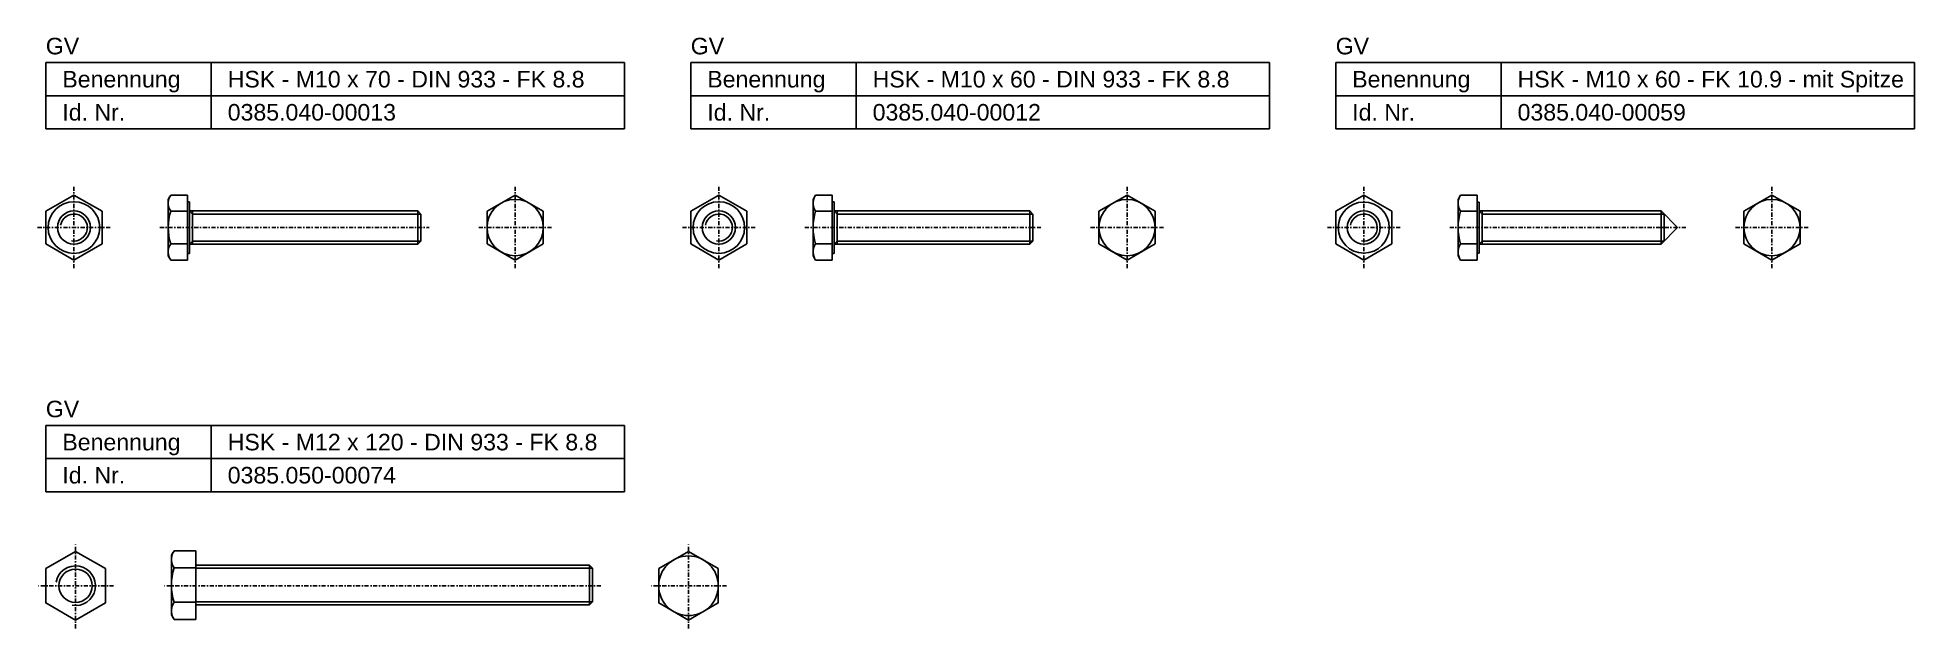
# Model space of a CAD drawing. Header units: millimetres. Extents: x 1 to 568, y 92 to 271.
import ezdxf

# ---------------------------------------------------------------- set-up
doc = ezdxf.new("R2010")
doc.units = ezdxf.units.MM
doc.header["$LTSCALE"] = 5
doc.linetypes.add('STRICHPUNKT2', pattern=[0.5, 0.25, -0.125, 0, -0.125])
doc.layers.add('HALFEN', color=2, linetype='CONTINUOUS')
doc.styles.add('ARIAL50', font='ARIAL.TTF', dxfattribs={"height": 5})

msp = doc.modelspace()

# ---------------------------------------------------------------- linework, layer by layer
at = {"layer": 'HALFEN'}
for p, q in [((3.38, 263.2), (178.38, 263.2)), ((3.38, 243.2), (3.38, 263.2)), ((53.38, 243.2), (53.38, 263.2)), ((178.38, 243.2), (178.38, 263.2)), ((198.38, 263.2), (373.38, 263.2)), ((198.38, 243.2), (198.38, 263.2)), ((248.38, 243.2), (248.38, 263.2)), ((373.38, 243.2), (373.38, 263.2)), ((393.38, 263.2), (568.38, 263.2)), ((393.38, 243.2), (393.38, 263.2)), ((443.38, 243.2), (443.38, 263.2)), ((568.38, 243.2), (568.38, 263.2)), ((3.38, 253.2), (178.38, 253.2)), ((198.38, 253.2), (373.38, 253.2)), ((393.38, 253.2), (568.38, 253.2)), ((3.38, 243.2), (178.38, 243.2)), ((198.38, 243.2), (373.38, 243.2)), ((393.38, 243.2), (568.38, 243.2)), ((41.14, 223.2), (40.38, 221.88)), ((40.38, 204.88), (40.38, 221.88)), ((41.14, 223.2), (46.18, 223.2)), ((46.18, 223.2), (46.18, 221.18)), ((236.14, 223.2), (235.38, 221.88)), ((235.38, 204.88), (235.38, 221.88)), ((236.14, 223.2), (241.18, 223.2)), ((241.18, 223.2), (241.18, 221.18)), ((431.14, 223.2), (430.38, 221.88)), ((430.38, 221.88), (430.38, 204.88)), ((431.14, 223.2), (436.18, 223.2)), ((436.18, 221.08), (436.18, 223.2)), ((41.14, 218.29), (46.18, 218.29)), ((46.18, 221.18), (46.18, 205.58)), ((46.18, 221.18), (46.78, 221.18)), ((46.78, 218.38), (46.78, 221.18)), ((46.78, 218.38), (46.78, 218.38)), ((46.78, 208.38), (46.78, 218.38)), ((47.7, 218.38), (46.78, 218.38)), ((47.7, 218.38), (115.86, 218.38)), ((115.86, 218.38), (115.86, 208.38)), ((116.78, 217.46), (115.86, 218.38)), ((116.78, 217.46), (116.78, 209.3)), ((236.14, 218.29), (241.18, 218.29)), ((241.18, 221.18), (241.18, 205.58)), ((241.18, 221.18), (241.78, 221.18)), ((241.78, 218.38), (241.78, 221.18)), ((241.78, 218.38), (241.78, 218.38)), ((241.78, 208.38), (241.78, 218.38)), ((242.7, 218.38), (241.78, 218.38)), ((242.7, 218.38), (300.86, 218.38)), ((300.86, 218.38), (300.86, 208.38)), ((301.78, 217.46), (300.86, 218.38)), ((301.78, 217.46), (301.78, 209.3)), ((431.14, 218.29), (436.18, 218.29)), ((436.18, 205.68), (436.18, 221.08)), ((436.18, 221.08), (436.78, 221.08)), ((436.78, 221.08), (436.78, 217.97)), ((436.78, 218.38), (491.78, 218.38)), ((436.78, 217.97), (436.78, 217.97)), ((436.78, 217.97), (436.78, 208.79)), ((437.7, 208.38), (437.7, 218.38)), ((491.78, 208.38), (491.78, 218.38)), ((491.78, 218.38), (496.78, 213.38)), ((492.7, 209.3), (492.7, 217.46)), ((496.78, 213.38), (491.78, 208.38)), ((41.14, 203.56), (40.38, 204.88)), ((41.14, 208.47), (46.18, 208.47)), ((46.18, 205.58), (46.18, 203.56)), ((46.18, 205.58), (46.78, 205.58)), ((46.78, 208.38), (46.78, 208.38)), ((46.78, 205.58), (46.78, 208.38)), ((47.7, 208.38), (46.78, 208.38)), ((47.7, 208.38), (115.86, 208.38)), ((115.86, 208.38), (116.78, 209.3)), ((236.14, 203.56), (235.38, 204.88)), ((236.14, 208.47), (241.18, 208.47)), ((241.18, 205.58), (241.18, 203.56)), ((241.18, 205.58), (241.78, 205.58)), ((241.78, 208.38), (241.78, 208.38)), ((241.78, 205.58), (241.78, 208.38)), ((242.7, 208.38), (241.78, 208.38)), ((242.7, 208.38), (300.86, 208.38)), ((300.86, 208.38), (301.78, 209.3)), ((431.14, 203.56), (430.38, 204.88)), ((431.14, 208.47), (436.18, 208.47)), ((436.18, 205.68), (436.78, 205.68)), ((436.18, 203.56), (436.18, 205.68)), ((436.78, 208.79), (436.78, 208.79)), ((436.78, 208.79), (436.78, 205.68)), ((436.78, 208.38), (491.78, 208.38)), ((41.14, 203.56), (46.18, 203.56)), ((236.14, 203.56), (241.18, 203.56)), ((431.14, 203.56), (436.18, 203.56)), ((3.38, 153.56), (178.38, 153.56)), ((3.38, 133.56), (3.38, 153.56)), ((53.38, 133.56), (53.38, 153.56)), ((178.38, 133.56), (178.38, 153.56)), ((3.38, 143.56), (178.38, 143.56)), ((3.38, 133.56), (178.38, 133.56)), ((41.38, 114.36), (42.14, 115.75)), ((41.38, 96.36), (41.38, 114.36)), ((42.14, 115.75), (48.7, 115.75)), ((48.7, 94.98), (48.7, 115.75)), ((42.14, 110.55), (48.7, 110.55)), ((48.7, 111.86), (48.7, 98.86)), ((48.7, 111.36), (167.78, 111.36)), ((167.78, 99.36), (167.78, 111.36)), ((168.7, 110.45), (167.78, 111.36)), ((168.7, 110.45), (168.7, 100.28)), ((168.7, 101.28), (168.7, 109.44)), ((42.14, 100.17), (48.7, 100.17)), ((48.7, 99.36), (167.78, 99.36)), ((167.78, 99.36), (168.7, 100.28)), ((42.14, 94.98), (41.38, 96.36)), ((42.14, 94.98), (48.7, 94.98))]:
    msp.add_line(p, q, dxfattribs=at)
at = {"layer": 'HALFEN', "color": 1, "linetype": 'STRICHPUNKT2'}
for p, q in [((11.88, 225.7), (11.88, 201.06)), ((145.29, 225.7), (145.29, 201.06)), ((206.88, 225.7), (206.88, 201.06)), ((330.29, 225.7), (330.29, 201.06)), ((401.88, 225.7), (401.88, 201.06)), ((525.29, 225.7), (525.29, 201.06)), ((0.88, 213.38), (22.88, 213.38)), ((37.88, 213.38), (119.28, 213.38)), ((134.28, 213.38), (156.29, 213.38)), ((195.88, 213.38), (217.88, 213.38)), ((232.88, 213.38), (304.28, 213.38)), ((319.28, 213.38), (341.29, 213.38)), ((390.88, 213.38), (412.88, 213.38)), ((427.88, 213.38), (499.28, 213.38)), ((514.28, 213.38), (536.29, 213.38)), ((12.38, 92.27), (12.38, 118.05)), ((197.7, 92.27), (197.7, 118.05)), ((23.88, 105.16), (0.88, 105.16)), ((171.19, 105.16), (38.89, 105.16)), ((209.2, 105.16), (186.2, 105.16))]:
    msp.add_line(p, q, dxfattribs=at)
at = {"layer": 'HALFEN', "color": 1}
for p, q in [((47.7, 217.46), (46.78, 218.38)), ((47.7, 218.38), (47.7, 208.38)), ((47.7, 217.46), (116.78, 217.46)), ((242.7, 217.46), (241.78, 218.38)), ((242.7, 218.38), (242.7, 208.38)), ((242.7, 217.46), (301.78, 217.46)), ((437.7, 217.46), (436.78, 218.38)), ((437.7, 217.46), (492.7, 217.46)), ((47.7, 209.3), (46.78, 208.38)), ((47.7, 209.3), (116.78, 209.3)), ((242.7, 209.3), (241.78, 208.38)), ((242.7, 209.3), (301.78, 209.3)), ((437.7, 209.3), (436.78, 208.38)), ((437.7, 209.3), (492.7, 209.3)), ((48.7, 110.44), (168.7, 110.44)), ((48.7, 100.28), (168.7, 100.28))]:
    msp.add_line(p, q, dxfattribs=at)
at = {"layer": 'HALFEN'}
for points in [[(11.88, 203.56), (20.38, 208.47), (20.38, 218.29), (11.88, 223.2), (3.38, 218.29), (3.38, 208.47)], [(145.29, 203.56), (153.79, 208.47), (153.79, 218.29), (145.29, 223.2), (136.78, 218.29), (136.78, 208.47)], [(206.88, 203.56), (215.38, 208.47), (215.38, 218.29), (206.88, 223.2), (198.38, 218.29), (198.38, 208.47)], [(330.29, 203.56), (338.79, 208.47), (338.79, 218.29), (330.29, 223.2), (321.78, 218.29), (321.78, 208.47)], [(401.88, 203.56), (410.38, 208.47), (410.38, 218.29), (401.88, 223.2), (393.38, 218.29), (393.38, 208.47)], [(525.29, 203.56), (533.79, 208.47), (533.79, 218.29), (525.29, 223.2), (516.78, 218.29), (516.78, 208.47)], [(12.38, 115.55), (3.38, 110.35), (3.38, 99.96), (12.38, 94.77), (21.38, 99.96), (21.38, 110.35)], [(197.7, 115.55), (188.7, 110.35), (188.7, 99.96), (197.7, 94.77), (206.7, 99.96), (206.7, 110.35)]]:
    msp.add_lwpolyline(points, close=True, dxfattribs=at)
for centre, radius in [((145.29, 213.38), 8.5), ((330.29, 213.38), 8.5), ((525.29, 213.38), 8.5), ((11.88, 213.38), 7.8), ((11.88, 213.38), 5), ((206.88, 213.38), 7.8), ((206.88, 213.38), 5), ((401.88, 213.38), 7.7), ((401.88, 213.38), 5), ((401.88, 213.38), 0.1), ((197.7, 105.16), 9), ((12.38, 105.16), 5.05)]:
    msp.add_circle(centre, radius, dxfattribs=at)
for centre, radius, start, end in [((44.72, 220.74), 4.34, 154.4469, 214.4469), ((239.72, 220.74), 4.34, 154.4469, 214.4469), ((434.72, 220.74), 4.34, 154.4469, 214.4469), ((56.61, 213.38), 16.23, 162.3875, 197.6125), ((251.61, 213.38), 16.23, 162.3875, 197.6125), ((446.61, 213.38), 16.23, 162.3875, 197.6125), ((44.72, 206.02), 4.34, 145.5531, 205.5531), ((239.72, 206.02), 4.34, 145.5531, 205.5531), ((434.72, 206.02), 4.34, 145.5531, 205.5531), ((46.2, 113.15), 4.82, 155.3394, 212.6377), ((59.45, 105.36), 18.07, 163.3063, 196.6937), ((46.18, 97.57), 4.8, 147.3146, 205.1727)]:
    msp.add_arc(centre, radius, start, end, dxfattribs=at)
at = {"layer": 'HALFEN', "color": 1}
for centre, radius in [((11.88, 213.38), 4.08), ((206.88, 213.38), 4.08), ((401.88, 213.38), 4.08), ((12.38, 105.16), 6)]:
    msp.add_arc(centre, radius, 260, 170, dxfattribs=at)

# ---------------------------------------------------------------- texts
at = {"layer": 'HALFEN', "style": 'ARIAL50'}
for s, p in [('GV', (3.38, 265.7)), ('GV', (198.38, 265.7)), ('GV', (393.38, 265.7)), ('Benennung', (8.38, 255.7)), ('HSK - M10 x 70 - DIN 933 - FK 8.8', (58.38, 255.7)), ('Benennung', (203.38, 255.7)), ('HSK - M10 x 60 - DIN 933 - FK 8.8', (253.38, 255.7)), ('Benennung', (398.38, 255.7)), ('HSK - M10 x 60 - FK 10.9 - mit Spitze', (448.38, 255.7)), ('Id. Nr.', (8.38, 245.7)), ('0385.040-00013', (58.38, 245.7)), ('Id. Nr.', (203.38, 245.7)), ('0385.040-00012', (253.38, 245.7)), ('Id. Nr.', (398.38, 245.7)), ('0385.040-00059', (448.38, 245.7)), ('GV', (3.38, 156.06)), ('Benennung', (8.38, 146.06)), ('HSK - M12 x 120 - DIN 933 - FK 8.8', (58.38, 146.06)), ('Id. Nr.', (8.38, 136.06)), ('0385.050-00074', (58.38, 136.06))]:
    msp.add_text(s, height=5, dxfattribs=at).set_placement(p)

doc.saveas('drawing.dxf')
